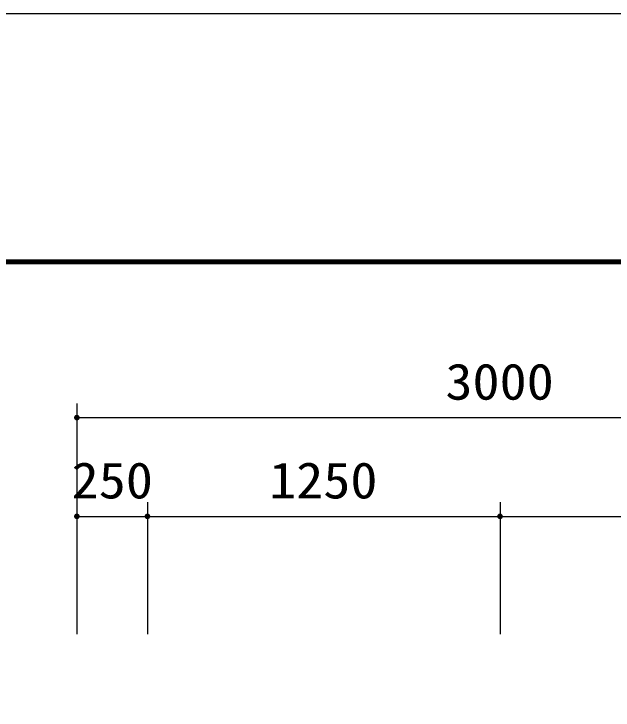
# Model space of a CAD drawing. Units: millimetres, scale not verified. Extents: x -14850 to 14850, y -10500 to 10500.
# Drawn here: x -10129 to -8005, y 8033 to 10500 of the extents above; entities that cross this region are included whole.
import ezdxf
from ezdxf.enums import TextEntityAlignment as Align

# ---------------------------------------------------------------- set-up
doc = ezdxf.new("R2010")
doc.units = ezdxf.units.MM
doc.header["$LTSCALE"] = 50
for name, color, linetype, lineweight in [('0-5_製作', 5, 'Continuous', 25), ('0-7_図面枠', 7, 'Continuous', 25), ('0-8_Axis_waku', 7, 'Continuous', 25)]:
    doc.layers.add(name, color=color, linetype=linetype, lineweight=lineweight)
doc.styles.add('ＭＳ ゴシック', font='')
doc.styles.get('ＭＳ ゴシック').set_extended_font_data('MS Gothic')

msp = doc.modelspace()

# ---------------------------------------------------------------- linework, layer by layer
at = {"layer": '0-5_製作', "color": 2}
for p, q in [((-9905.83, 9119.36), (-9905.83, 8301.5)), ((-9905.83, 9069.36), (-6905.83, 9069.36)), ((-9655.84, 8769.36), (-9655.84, 8301.5)), ((-8405.84, 8769.36), (-8405.84, 8301.5)), ((-9905.83, 8719.36), (-9655.84, 8719.36)), ((-9655.84, 8719.36), (-8405.84, 8719.36)), ((-8405.84, 8719.36), (-7155.84, 8719.36))]:
    msp.add_line(p, q, dxfattribs=at)
at = {"layer": '0-5_製作'}
for points in [[(-9905.83, 9079.36), (-9915.83, 9069.36), (-9907.09, 9079.28)], [(-9905.83, 9079.36), (-9905.83, 9069.36), (-9915.83, 9069.36)], [(-9907.09, 9079.28), (-9915.83, 9069.36), (-9915.82, 9069.98)], [(-9907.09, 9079.28), (-9915.82, 9069.98), (-9908.32, 9079.04)], [(-9905.21, 9079.34), (-9905.83, 9069.36), (-9905.83, 9079.36)], [(-9903.96, 9079.18), (-9905.83, 9069.36), (-9905.21, 9079.34)], [(-9902.74, 9078.87), (-9905.83, 9069.36), (-9903.96, 9079.18)], [(-9905.83, 9069.36), (-9915.76, 9068.1), (-9915.83, 9069.36)], [(-9908.32, 9079.04), (-9915.82, 9069.98), (-9915.66, 9071.23)], [(-9905.83, 9069.36), (-9915.52, 9066.87), (-9915.76, 9068.1)], [(-9908.32, 9079.04), (-9915.66, 9071.23), (-9909.52, 9078.65)], [(-9909.52, 9078.65), (-9915.66, 9071.23), (-9915.35, 9072.45)], [(-9905.83, 9069.36), (-9915.13, 9065.68), (-9915.52, 9066.87)], [(-9909.52, 9078.65), (-9915.35, 9072.45), (-9910.65, 9078.12)], [(-9910.65, 9078.12), (-9915.35, 9072.45), (-9914.88, 9073.61)], [(-9905.83, 9069.36), (-9914.6, 9064.54), (-9915.13, 9065.68)], [(-9910.65, 9078.12), (-9914.88, 9073.61), (-9911.71, 9077.45)], [(-9911.71, 9077.45), (-9914.88, 9073.61), (-9914.28, 9074.72)], [(-9905.83, 9069.36), (-9913.93, 9063.48), (-9914.6, 9064.54)], [(-9911.71, 9077.45), (-9914.28, 9074.72), (-9912.68, 9076.65)], [(-9912.68, 9076.65), (-9914.28, 9074.72), (-9913.54, 9075.73)], [(-9905.83, 9069.36), (-9913.12, 9062.51), (-9913.93, 9063.48)], [(-9905.83, 9069.36), (-9912.21, 9061.65), (-9913.12, 9062.51)], [(-9905.83, 9059.36), (-9912.21, 9061.65), (-9905.83, 9069.36)], [(-9905.83, 9059.36), (-9911.19, 9060.91), (-9912.21, 9061.65)], [(-9905.83, 9059.36), (-9910.09, 9060.31), (-9911.19, 9060.91)], [(-9905.83, 9059.36), (-9908.93, 9059.85), (-9910.09, 9060.31)], [(-9905.83, 9059.36), (-9907.71, 9059.53), (-9908.93, 9059.85)], [(-9905.83, 9059.36), (-9906.46, 9059.38), (-9907.71, 9059.53)], [(-9901.58, 9078.41), (-9905.83, 9069.36), (-9902.74, 9078.87)], [(-9900.48, 9077.8), (-9905.83, 9069.36), (-9901.58, 9078.41)], [(-9899.46, 9077.06), (-9905.83, 9069.36), (-9900.48, 9077.8)], [(-9898.55, 9076.2), (-9905.83, 9069.36), (-9899.46, 9077.06)], [(-9898.55, 9076.2), (-9895.83, 9069.36), (-9905.83, 9069.36)], [(-9895.83, 9069.36), (-9905.83, 9059.36), (-9905.83, 9069.36)], [(-9895.83, 9069.36), (-9904.58, 9059.44), (-9905.83, 9059.36)], [(-9895.85, 9068.73), (-9904.58, 9059.44), (-9895.83, 9069.36)], [(-9895.85, 9068.73), (-9903.35, 9059.67), (-9904.58, 9059.44)], [(-9896.01, 9067.48), (-9903.35, 9059.67), (-9895.85, 9068.73)], [(-9896.01, 9067.48), (-9902.15, 9060.06), (-9903.35, 9059.67)], [(-9896.32, 9066.27), (-9902.15, 9060.06), (-9896.01, 9067.48)], [(-9896.32, 9066.27), (-9901.02, 9060.59), (-9902.15, 9060.06)], [(-9896.79, 9065.1), (-9901.02, 9060.59), (-9896.32, 9066.27)], [(-9896.79, 9065.1), (-9899.96, 9061.27), (-9901.02, 9060.59)], [(-9897.39, 9064), (-9899.96, 9061.27), (-9896.79, 9065.1)], [(-9897.39, 9064), (-9898.99, 9062.07), (-9899.96, 9061.27)], [(-9898.13, 9062.98), (-9898.99, 9062.07), (-9897.39, 9064)], [(-9897.74, 9075.23), (-9895.83, 9069.36), (-9898.55, 9076.2)], [(-9897.07, 9074.17), (-9895.83, 9069.36), (-9897.74, 9075.23)], [(-9896.54, 9073.04), (-9895.83, 9069.36), (-9897.07, 9074.17)], [(-9896.15, 9071.84), (-9895.83, 9069.36), (-9896.54, 9073.04)], [(-9895.91, 9070.61), (-9895.83, 9069.36), (-9896.15, 9071.84)], [(-9907.09, 8729.28), (-9915.83, 8719.36), (-9915.82, 8719.98)], [(-9907.09, 8729.28), (-9905.83, 8719.36), (-9915.83, 8719.36)], [(-9905.83, 8719.36), (-9915.76, 8718.1), (-9915.83, 8719.36)], [(-9907.09, 8729.28), (-9915.82, 8719.98), (-9908.32, 8729.04)], [(-9908.32, 8729.04), (-9915.82, 8719.98), (-9915.66, 8721.23)], [(-9905.83, 8719.36), (-9915.52, 8716.87), (-9915.76, 8718.1)], [(-9908.32, 8729.04), (-9915.66, 8721.23), (-9909.52, 8728.65)], [(-9909.52, 8728.65), (-9915.66, 8721.23), (-9915.35, 8722.45)], [(-9905.83, 8719.36), (-9915.13, 8715.68), (-9915.52, 8716.87)], [(-9909.52, 8728.65), (-9915.35, 8722.45), (-9910.65, 8728.12)], [(-9910.65, 8728.12), (-9915.35, 8722.45), (-9914.88, 8723.61)], [(-9905.83, 8719.36), (-9914.6, 8714.54), (-9915.13, 8715.68)], [(-9910.65, 8728.12), (-9914.88, 8723.61), (-9911.71, 8727.45)], [(-9911.71, 8727.45), (-9914.88, 8723.61), (-9914.28, 8724.72)], [(-9905.83, 8719.36), (-9913.93, 8713.48), (-9914.6, 8714.54)], [(-9911.71, 8727.45), (-9914.28, 8724.72), (-9912.68, 8726.65)], [(-9912.68, 8726.65), (-9914.28, 8724.72), (-9913.54, 8725.73)], [(-9905.83, 8719.36), (-9913.12, 8712.51), (-9913.93, 8713.48)], [(-9905.83, 8719.36), (-9912.21, 8711.65), (-9913.12, 8712.51)], [(-9905.83, 8709.36), (-9912.21, 8711.65), (-9905.83, 8719.36)], [(-9905.83, 8709.36), (-9911.19, 8710.91), (-9912.21, 8711.65)], [(-9905.83, 8709.36), (-9910.09, 8710.31), (-9911.19, 8710.91)], [(-9905.83, 8709.36), (-9908.93, 8709.85), (-9910.09, 8710.31)], [(-9905.83, 8709.36), (-9907.71, 8709.53), (-9908.93, 8709.85)], [(-9905.83, 8709.36), (-9906.46, 8709.38), (-9907.71, 8709.53)], [(-9905.83, 8729.36), (-9905.83, 8719.36), (-9907.09, 8729.28)], [(-9905.21, 8729.34), (-9905.83, 8719.36), (-9905.83, 8729.36)], [(-9903.96, 8729.18), (-9905.83, 8719.36), (-9905.21, 8729.34)], [(-9902.74, 8728.87), (-9905.83, 8719.36), (-9903.96, 8729.18)], [(-9901.58, 8728.41), (-9905.83, 8719.36), (-9902.74, 8728.87)], [(-9900.48, 8727.8), (-9905.83, 8719.36), (-9901.58, 8728.41)], [(-9899.46, 8727.06), (-9905.83, 8719.36), (-9900.48, 8727.8)], [(-9898.55, 8726.2), (-9905.83, 8719.36), (-9899.46, 8727.06)], [(-9898.55, 8726.2), (-9895.83, 8719.36), (-9905.83, 8719.36)], [(-9895.83, 8719.36), (-9905.83, 8709.36), (-9905.83, 8719.36)], [(-9895.83, 8719.36), (-9904.58, 8709.44), (-9905.83, 8709.36)], [(-9895.83, 8719.36), (-9903.35, 8709.67), (-9904.58, 8709.44)], [(-9895.85, 8718.73), (-9903.35, 8709.67), (-9895.83, 8719.36)], [(-9896.01, 8717.48), (-9903.35, 8709.67), (-9895.85, 8718.73)], [(-9896.01, 8717.48), (-9902.15, 8710.06), (-9903.35, 8709.67)], [(-9896.32, 8716.27), (-9902.15, 8710.06), (-9896.01, 8717.48)], [(-9896.32, 8716.27), (-9901.02, 8710.59), (-9902.15, 8710.06)], [(-9896.79, 8715.1), (-9901.02, 8710.59), (-9896.32, 8716.27)], [(-9896.79, 8715.1), (-9899.96, 8711.27), (-9901.02, 8710.59)], [(-9897.39, 8714), (-9899.96, 8711.27), (-9896.79, 8715.1)], [(-9897.39, 8714), (-9898.99, 8712.07), (-9899.96, 8711.27)], [(-9898.13, 8712.98), (-9898.99, 8712.07), (-9897.39, 8714)], [(-9897.74, 8725.23), (-9895.83, 8719.36), (-9898.55, 8726.2)], [(-9897.07, 8724.17), (-9895.83, 8719.36), (-9897.74, 8725.23)], [(-9896.54, 8723.04), (-9895.83, 8719.36), (-9897.07, 8724.17)], [(-9896.15, 8721.84), (-9895.83, 8719.36), (-9896.54, 8723.04)], [(-9895.91, 8720.61), (-9895.83, 8719.36), (-9896.15, 8721.84)], [(-9655.84, 8729.36), (-9665.84, 8719.36), (-9657.09, 8729.28)], [(-9655.84, 8729.36), (-9655.84, 8719.36), (-9665.84, 8719.36)], [(-9657.09, 8729.28), (-9665.84, 8719.36), (-9665.82, 8719.98)], [(-9655.84, 8719.36), (-9665.76, 8718.1), (-9665.84, 8719.36)], [(-9657.09, 8729.28), (-9665.82, 8719.98), (-9658.32, 8729.04)], [(-9658.32, 8729.04), (-9665.82, 8719.98), (-9665.66, 8721.23)], [(-9655.84, 8719.36), (-9665.52, 8716.87), (-9665.76, 8718.1)], [(-9658.32, 8729.04), (-9665.66, 8721.23), (-9659.52, 8728.65)], [(-9659.52, 8728.65), (-9665.66, 8721.23), (-9665.35, 8722.45)], [(-9655.84, 8719.36), (-9665.13, 8715.68), (-9665.52, 8716.87)], [(-9659.52, 8728.65), (-9665.35, 8722.45), (-9660.65, 8728.12)], [(-9660.65, 8728.12), (-9665.35, 8722.45), (-9664.88, 8723.61)], [(-9655.84, 8719.36), (-9664.6, 8714.54), (-9665.13, 8715.68)], [(-9660.65, 8728.12), (-9664.88, 8723.61), (-9661.71, 8727.45)], [(-9661.71, 8727.45), (-9664.88, 8723.61), (-9664.28, 8724.72)], [(-9655.84, 8719.36), (-9663.93, 8713.48), (-9664.6, 8714.54)], [(-9661.71, 8727.45), (-9664.28, 8724.72), (-9662.68, 8726.65)], [(-9662.68, 8726.65), (-9664.28, 8724.72), (-9663.54, 8725.73)], [(-9655.84, 8719.36), (-9663.12, 8712.51), (-9663.93, 8713.48)], [(-9655.84, 8719.36), (-9662.21, 8711.65), (-9663.12, 8712.51)], [(-9655.84, 8709.36), (-9662.21, 8711.65), (-9655.84, 8719.36)], [(-9655.84, 8709.36), (-9661.19, 8710.91), (-9662.21, 8711.65)], [(-9655.84, 8709.36), (-9660.09, 8710.31), (-9661.19, 8710.91)], [(-9655.84, 8709.36), (-9658.93, 8709.85), (-9660.09, 8710.31)], [(-9655.84, 8709.36), (-9657.71, 8709.53), (-9658.93, 8709.85)], [(-9655.84, 8709.36), (-9656.46, 8709.38), (-9657.71, 8709.53)], [(-9655.21, 8729.34), (-9655.84, 8719.36), (-9655.84, 8729.36)], [(-9653.96, 8729.18), (-9655.84, 8719.36), (-9655.21, 8729.34)], [(-9652.74, 8728.87), (-9655.84, 8719.36), (-9653.96, 8729.18)], [(-9651.58, 8728.41), (-9655.84, 8719.36), (-9652.74, 8728.87)], [(-9650.48, 8727.8), (-9655.84, 8719.36), (-9651.58, 8728.41)], [(-9649.46, 8727.06), (-9655.84, 8719.36), (-9650.48, 8727.8)], [(-9648.55, 8726.2), (-9655.84, 8719.36), (-9649.46, 8727.06)], [(-9648.55, 8726.2), (-9645.84, 8719.36), (-9655.84, 8719.36)], [(-9645.84, 8719.36), (-9655.84, 8709.36), (-9655.84, 8719.36)], [(-9645.84, 8719.36), (-9654.58, 8709.44), (-9655.84, 8709.36)], [(-9645.85, 8718.73), (-9654.58, 8709.44), (-9645.84, 8719.36)], [(-9645.85, 8718.73), (-9653.35, 8709.67), (-9654.58, 8709.44)], [(-9646.01, 8717.48), (-9653.35, 8709.67), (-9645.85, 8718.73)], [(-9646.01, 8717.48), (-9652.15, 8710.06), (-9653.35, 8709.67)], [(-9646.32, 8716.27), (-9652.15, 8710.06), (-9646.01, 8717.48)], [(-9646.32, 8716.27), (-9651.02, 8710.59), (-9652.15, 8710.06)], [(-9646.79, 8715.1), (-9651.02, 8710.59), (-9646.32, 8716.27)], [(-9646.79, 8715.1), (-9649.96, 8711.27), (-9651.02, 8710.59)], [(-9647.39, 8714), (-9649.96, 8711.27), (-9646.79, 8715.1)], [(-9647.39, 8714), (-9648.99, 8712.07), (-9649.96, 8711.27)], [(-9648.13, 8712.98), (-9648.99, 8712.07), (-9647.39, 8714)], [(-9647.74, 8725.23), (-9645.84, 8719.36), (-9648.55, 8726.2)], [(-9647.07, 8724.17), (-9645.84, 8719.36), (-9647.74, 8725.23)], [(-9646.54, 8723.04), (-9645.84, 8719.36), (-9647.07, 8724.17)], [(-9646.15, 8721.84), (-9645.84, 8719.36), (-9646.54, 8723.04)], [(-9645.91, 8720.61), (-9645.84, 8719.36), (-9646.15, 8721.84)], [(-8405.84, 8729.36), (-8415.84, 8719.36), (-8415.82, 8719.98)], [(-8405.84, 8719.36), (-8415.84, 8719.36), (-8405.84, 8729.36)], [(-8405.84, 8719.36), (-8415.76, 8718.1), (-8415.84, 8719.36)], [(-8405.84, 8729.36), (-8415.82, 8719.98), (-8407.09, 8729.28)], [(-8407.09, 8729.28), (-8415.82, 8719.98), (-8415.66, 8721.23)], [(-8405.84, 8719.36), (-8415.52, 8716.87), (-8415.76, 8718.1)], [(-8407.09, 8729.28), (-8415.66, 8721.23), (-8408.32, 8729.04)], [(-8408.32, 8729.04), (-8415.66, 8721.23), (-8415.35, 8722.45)], [(-8405.84, 8719.36), (-8415.13, 8715.68), (-8415.52, 8716.87)], [(-8408.32, 8729.04), (-8415.35, 8722.45), (-8409.52, 8728.65)], [(-8409.52, 8728.65), (-8415.35, 8722.45), (-8414.88, 8723.61)], [(-8405.84, 8719.36), (-8414.6, 8714.54), (-8415.13, 8715.68)], [(-8409.52, 8728.65), (-8414.88, 8723.61), (-8410.65, 8728.12)], [(-8410.65, 8728.12), (-8414.88, 8723.61), (-8414.28, 8724.72)], [(-8405.84, 8719.36), (-8413.93, 8713.48), (-8414.6, 8714.54)], [(-8410.65, 8728.12), (-8414.28, 8724.72), (-8411.71, 8727.45)], [(-8411.71, 8727.45), (-8414.28, 8724.72), (-8413.54, 8725.73)], [(-8405.84, 8719.36), (-8413.12, 8712.51), (-8413.93, 8713.48)], [(-8411.71, 8727.45), (-8413.54, 8725.73), (-8412.68, 8726.65)], [(-8405.84, 8719.36), (-8412.21, 8711.65), (-8413.12, 8712.51)], [(-8405.84, 8709.36), (-8412.21, 8711.65), (-8405.84, 8719.36)], [(-8405.84, 8709.36), (-8411.19, 8710.91), (-8412.21, 8711.65)], [(-8405.84, 8709.36), (-8410.09, 8710.31), (-8411.19, 8710.91)], [(-8405.84, 8709.36), (-8408.93, 8709.85), (-8410.09, 8710.31)], [(-8405.84, 8709.36), (-8407.71, 8709.53), (-8408.93, 8709.85)], [(-8405.84, 8709.36), (-8406.46, 8709.38), (-8407.71, 8709.53)], [(-8405.21, 8729.34), (-8405.84, 8719.36), (-8405.84, 8729.36)], [(-8403.96, 8729.18), (-8405.84, 8719.36), (-8405.21, 8729.34)], [(-8402.74, 8728.87), (-8405.84, 8719.36), (-8403.96, 8729.18)], [(-8401.58, 8728.41), (-8405.84, 8719.36), (-8402.74, 8728.87)], [(-8400.48, 8727.8), (-8405.84, 8719.36), (-8401.58, 8728.41)], [(-8399.46, 8727.06), (-8405.84, 8719.36), (-8400.48, 8727.8)], [(-8398.55, 8726.2), (-8405.84, 8719.36), (-8399.46, 8727.06)], [(-8398.55, 8726.2), (-8395.84, 8719.36), (-8405.84, 8719.36)], [(-8395.84, 8719.36), (-8405.84, 8709.36), (-8405.84, 8719.36)], [(-8395.85, 8718.73), (-8405.84, 8709.36), (-8395.84, 8719.36)], [(-8395.85, 8718.73), (-8404.58, 8709.44), (-8405.84, 8709.36)], [(-8396.01, 8717.48), (-8404.58, 8709.44), (-8395.85, 8718.73)], [(-8396.01, 8717.48), (-8403.35, 8709.67), (-8404.58, 8709.44)], [(-8396.32, 8716.27), (-8403.35, 8709.67), (-8396.01, 8717.48)], [(-8396.32, 8716.27), (-8402.15, 8710.06), (-8403.35, 8709.67)], [(-8396.79, 8715.1), (-8402.15, 8710.06), (-8396.32, 8716.27)], [(-8396.79, 8715.1), (-8401.02, 8710.59), (-8402.15, 8710.06)], [(-8397.39, 8714), (-8401.02, 8710.59), (-8396.79, 8715.1)], [(-8397.39, 8714), (-8399.96, 8711.27), (-8401.02, 8710.59)], [(-8398.13, 8712.98), (-8399.96, 8711.27), (-8397.39, 8714)], [(-8398.13, 8712.98), (-8398.99, 8712.07), (-8399.96, 8711.27)], [(-8397.74, 8725.23), (-8395.84, 8719.36), (-8398.55, 8726.2)], [(-8397.07, 8724.17), (-8395.84, 8719.36), (-8397.74, 8725.23)], [(-8396.54, 8723.04), (-8395.84, 8719.36), (-8397.07, 8724.17)], [(-8396.15, 8721.84), (-8395.84, 8719.36), (-8396.54, 8723.04)], [(-8395.91, 8720.61), (-8395.84, 8719.36), (-8396.15, 8721.84)]]:
    msp.add_solid(points, dxfattribs=at)
at = {"layer": '0-7_図面枠'}
msp.add_lwpolyline([(-14850, -10500), (14850, -10500), (14850, 10500), (-14850, 10500)], close=True, dxfattribs=at)
at = {"layer": '0-8_Axis_waku'}
for p, q in [((-12964, 9629), (14014, 9629)), ((-12963, 9628), (14013, 9628)), ((-12962, 9627), (14012, 9627)), ((-12961, 9626), (14011, 9626)), ((-12960, 9625), (14010, 9625)), ((-12959, 9624), (14009, 9624)), ((-12958, 9623), (14008, 9623)), ((-12957, 9622), (14007, 9622)), ((-12956, 9621), (14006, 9621)), ((-12955, 9620), (14005, 9620)), ((-12954, 9619), (14004, 9619)), ((-12953, 9618), (14003, 9618)), ((-12952, 9617), (14002, 9617)), ((-12951, 9616), (14001, 9616)), ((-12950, 9615), (14000, 9615))]:
    msp.add_line(p, q, dxfattribs=at)

# ---------------------------------------------------------------- texts
at = {"layer": '0-5_製作', "color": 4, "style": 'ＭＳ ゴシック', "width": 1.1}
for s, p in [('3000', (-8599.58, 9094.36)), ('250', (-9924.59, 8744.36)), ('1250', (-9224.59, 8744.36))]:
    msp.add_text(s, height=128.4, dxfattribs=at).set_placement(p, align=Align.BOTTOM_LEFT)

doc.saveas('drawing.dxf')
